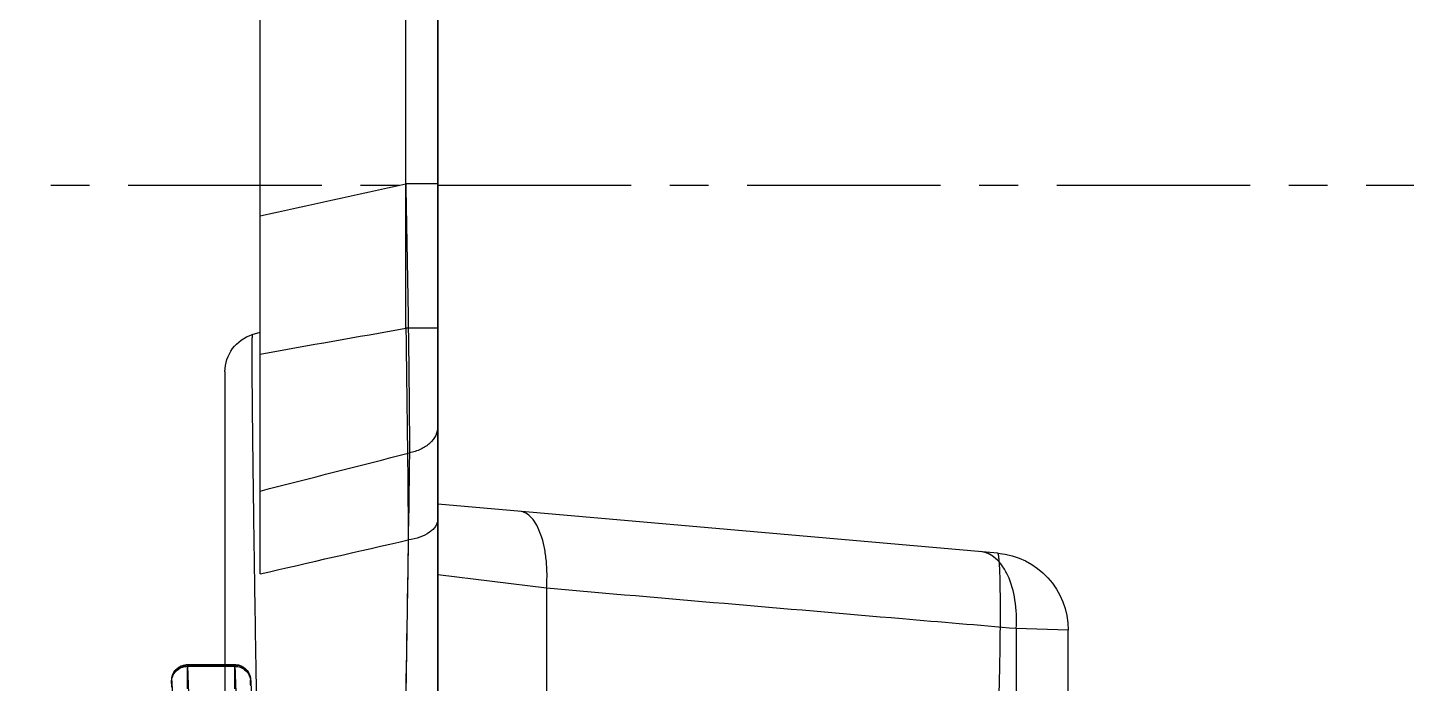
# Model space of a CAD drawing. Header units: millimetres. Extents: x 29875 to 31218, y -21313 to -20364.
# Drawn here: x 30156.1 to 30191.75, y -20630.1 to -20613.16 of the extents above; entities that cross this region are included whole.
import ezdxf

# ---------------------------------------------------------------- set-up
doc = ezdxf.new("R2010")
doc.units = ezdxf.units.MM
doc.header["$LTSCALE"] = 8
doc.linetypes.add('CENTER', pattern=[2, 1.25, -0.25, 0.25, -0.25])
for name, color, linetype in [('Cav-cor', 30, 'Continuous'), ('CL', 1, 'Continuous'), ('WT', 4, 'Continuous')]:
    doc.layers.add(name, color=color, linetype=linetype)

# ---------------------------------------------------------------- blocks, each defined once
blk = doc.blocks.new('20160903.150404')
at = {"layer": 'Cav-cor', "color": 241}
for p, q in [((0, 33.587), (0, 138.813)), ((4.59, 76.016), (4.59, 106.843)), ((0.826, 82.363), (0.826, 96.256)), ((0, 86.092), (0.826, 86.092)), ((0, 82.363), (0.826, 82.363)), ((4.795, 82.199), (4.59, 82.262)), ((5.5, 81.243), (5.5, 44.8)), ((-14.474, 76.555), (0, 77.821)), ((-2.813, 75.644), (0, 75.989)), ((-2.813, 75.644), (-2.813, 66.699)), ((-16.3, 74.562), (-14.955, 74.602)), ((-16.3, 47.091), (-16.3, 74.562)), ((-14.955, 74.602), (-14.955, 66.287)), ((5.242, 73.045), (5.246, 73.628)), ((6.471, 73.673), (5.246, 73.674)), ((5.246, 73.628), (5.246, 73.674)), ((6.471, 73.662), (5.246, 73.663)), ((6.471, 73.628), (5.246, 73.628)), ((6.467, 73.045), (6.471, 73.628)), ((6.471, 73.628), (6.471, 73.673)), ((4.835, 73.23), (4.831, 73.154)), ((4.836, 73.256), (4.835, 73.23)), ((4.839, 73.237), (4.839, 73.271)), ((6.879, 73.207), (6.879, 73.261)), ((6.879, 73.241), (6.879, 73.256)), ((6.879, 73.207), (6.879, 73.222))]:
    blk.add_line(p, q, dxfattribs=at)
for points in [[(5.246, 73.674), (5.223, 73.674), (5.151, 73.663), (5.083, 73.64), (5.022, 73.608), (4.97, 73.567), (4.926, 73.52), (4.892, 73.469), (4.867, 73.417), (4.851, 73.369), (4.843, 73.331), (4.84, 73.309), (4.839, 73.296), (4.838, 73.286), (4.837, 73.277), (4.836, 73.256)], [(6.879, 73.261), (6.879, 73.273), (6.878, 73.291), (6.874, 73.327), (6.864, 73.374), (6.847, 73.424), (6.822, 73.474), (6.788, 73.522), (6.745, 73.567), (6.695, 73.607), (6.637, 73.638), (6.573, 73.661), (6.505, 73.672), (6.471, 73.673)]]:
    blk.add_lwpolyline(points, dxfattribs=at)
for centre, radius, start, end in [((-249.68, -1063.8), 1176.862, 77.522438, 77.710037), ((488.189, 74.016), 487.434, 179.0188, 179.66159), ((-99.627, -495.718), 586.743, 79.768869, 80.142113), ((4.5, 81.243), 1, 0.0003, 72.8422), ((-489.232, -1847.621), 1988.085, 75.617707, 75.732485), ((2294.084, 111.35), 2293.579, 180.804604, 181.080442), ((-218.029, -885.237), 986.695, 76.960607, 77.188589), ((2737.191, 119.015), 2736.752, 180.881858, 181.065956), ((-14.3, 74.562), 2, 95.0004, 180), ((-13.885, 75.807), 0.811, 124.7108, 126.5208)]:
    blk.add_arc(centre, radius, start, end, dxfattribs=at)
for points, knots in [([(0.826, 86.092), (0.801, 84.84), (0.761, 82.524), (0.736, 80.208), (0.731, 79.143)], [0, 0, 0, 0, 0.54028, 1, 1, 1, 1]), ([(4.795, 82.199), (4.796, 82.199), (4.796, 82.196), (4.797, 82.193), (4.798, 82.186), (4.799, 82.174), (4.8, 82.152), (4.802, 82.119), (4.803, 82.076), (4.804, 82.024), (4.804, 81.963), (4.805, 81.863), (4.806, 81.716), (4.805, 81.511), (4.805, 81.271), (4.803, 80.996), (4.801, 80.687), (4.797, 80.208), (4.789, 79.531), (4.779, 78.63), (4.765, 77.619), (4.749, 76.507), (4.731, 75.308), (4.711, 74.033), (4.681, 72.219), (4.64, 69.857), (4.605, 67.942), (4.587, 66.968)], [0, 0, 0, 0, 0.000115, 0.000371, 0.000778, 0.001335, 0.002907, 0.005089, 0.007881, 0.011282, 0.015293, 0.019909, 0.030946, 0.044369, 0.060143, 0.078222, 0.09856, 0.121098, 0.17251, 0.231878, 0.298539, 0.37176, 0.450764, 0.534738, 0.622854, 0.808144, 1, 1, 1, 1]), ([(0, 79.819), (0, 79.742), (0.04, 79.58), (0.201, 79.376), (0.441, 79.222), (0.63, 79.162), (0.731, 79.143)], [0, 0, 0, 0, 0.214658, 0.449142, 0.712143, 1, 1, 1, 1]), ([(-2.813, 75.644), (-2.822, 75.77), (-2.83, 76.019), (-2.809, 76.382), (-2.758, 76.718), (-2.677, 77.016), (-2.571, 77.266), (-2.441, 77.46), (-2.288, 77.592), (-2.169, 77.631), (-2.113, 77.636)], [0, 0, 0, 0, 0.16765, 0.329679, 0.481014, 0.617969, 0.737829, 0.839518, 0.924945, 1, 1, 1, 1]), ([(0, 77.431), (0, 77.401), (0.01, 77.337), (0.053, 77.246), (0.122, 77.161), (0.252, 77.055), (0.468, 76.952), (0.66, 76.908), (0.763, 76.895)], [0, 0, 0, 0, 0.092015, 0.189699, 0.296835, 0.415596, 0.688574, 1, 1, 1, 1]), ([(-14.955, 74.602), (-14.97, 74.848), (-14.952, 75.32), (-14.803, 75.871), (-14.605, 76.222), (-14.435, 76.418), (-14.241, 76.548), (-14.096, 76.588), (-14.026, 76.594)], [0, 0, 0, 0, 0.311215, 0.588827, 0.709106, 0.815938, 0.911422, 1, 1, 1, 1]), ([(-14.474, 71.574), (-14.485, 71.897), (-14.505, 72.532), (-14.528, 73.453), (-14.54, 74.182), (-14.545, 74.72), (-14.546, 75.081), (-14.545, 75.408), (-14.542, 75.698), (-14.536, 75.949), (-14.528, 76.157), (-14.519, 76.322), (-14.509, 76.431), (-14.499, 76.495), (-14.492, 76.526), (-14.485, 76.545), (-14.478, 76.554), (-14.474, 76.555)], [0, 0, 0, 0, 0.194572, 0.381671, 0.554063, 0.632686, 0.705218, 0.770982, 0.829335, 0.879742, 0.921719, 0.954888, 0.978968, 0.987545, 0.993824, 0.997871, 1, 1, 1, 1]), ([(-14.347, 76.473), (-14.298, 76.507), (-14.196, 76.562), (-14.082, 76.589), (-14.026, 76.594)], [0, 0, 0, 0, 0.512824, 1, 1, 1, 1]), ([(-14.955, 74.602), (-13.974, 74.685), (-9.926, 75.031), (-5.879, 75.379), (-2.813, 75.644)], [0, 0, 0, 0, 0.242524, 1, 1, 1, 1]), ([(5.246, 73.663), (5.195, 73.663), (5.09, 73.643), (4.956, 73.557), (4.865, 73.427), (4.841, 73.323), (4.839, 73.271)], [0, 0, 0, 0, 0.250419, 0.500597, 0.750428, 1, 1, 1, 1]), ([(5.246, 73.628), (5.195, 73.628), (5.09, 73.608), (4.956, 73.522), (4.865, 73.392), (4.841, 73.288), (4.839, 73.237)], [0, 0, 0, 0, 0.250419, 0.500597, 0.750428, 1, 1, 1, 1]), ([(5.246, 73.674), (5.246, 73.674), (5.246, 73.673), (5.246, 73.671), (5.246, 73.666), (5.245, 73.658), (5.245, 73.643), (5.244, 73.62), (5.243, 73.59), (5.241, 73.554), (5.24, 73.512), (5.237, 73.444), (5.234, 73.343), (5.229, 73.204), (5.223, 73.044), (5.217, 72.862), (5.211, 72.661), (5.201, 72.36), (5.187, 71.949), (5.17, 71.425), (5.159, 71.063), (5.153, 70.877)], [0, 0, 0, 0, 0.000298, 0.001184, 0.002657, 0.004717, 0.010595, 0.018806, 0.029331, 0.04215, 0.057235, 0.07455, 0.115728, 0.165326, 0.222919, 0.288008, 0.36003, 0.438366, 0.611216, 0.800601, 1, 1, 1, 1]), ([(6.471, 73.673), (6.471, 73.673), (6.471, 73.671), (6.47, 73.668), (6.47, 73.662), (6.47, 73.654), (6.47, 73.643), (6.469, 73.625), (6.468, 73.595), (6.466, 73.554), (6.464, 73.503), (6.462, 73.443), (6.459, 73.346), (6.454, 73.204), (6.447, 73.011), (6.44, 72.788), (6.434, 72.63), (6.432, 72.547)], [0, 0, 0, 0, 0.001053, 0.004188, 0.009403, 0.016695, 0.026061, 0.037494, 0.066519, 0.103681, 0.148872, 0.201945, 0.262746, 0.406742, 0.579071, 0.77769, 1, 1, 1, 1]), ([(6.879, 73.256), (6.879, 73.309), (6.858, 73.416), (6.767, 73.551), (6.631, 73.641), (6.524, 73.662), (6.471, 73.662)], [0, 0, 0, 0, 0.249693, 0.499452, 0.749614, 1, 1, 1, 1]), ([(4.839, 73.271), (4.839, 73.31), (4.826, 73.063), (4.822, 72.954), (4.808, 72.62), (4.795, 72.269), (4.771, 71.661), (4.754, 71.188), (4.741, 70.857)], [0, 0, 0, 0, 0.047249, 0.132113, 0.253966, 0.408109, 0.588591, 1, 1, 1, 1]), ([(4.835, 73.12), (4.836, 73.146), (4.837, 73.185), (4.839, 73.224), (4.839, 73.237)], [0, 0, 0, 0, 0.670626, 1, 1, 1, 1]), ([(6.879, 73.241), (6.879, 73.243), (6.879, 73.246), (6.879, 73.249), (6.878, 73.251), (6.878, 73.247), (6.878, 73.244), (6.877, 73.237), (6.877, 73.229), (6.876, 73.212), (6.874, 73.185), (6.871, 73.126), (6.864, 72.97), (6.852, 72.678), (6.842, 72.423), (6.836, 72.274)], [0, 0, 0, 0, 0.005783, 0.009092, 0.009948, 0.011638, 0.015799, 0.022436, 0.031545, 0.043121, 0.073622, 0.113824, 0.222718, 0.548077, 1, 1, 1, 1]), ([(6.875, 73.09), (6.876, 73.116), (6.877, 73.155), (6.879, 73.194), (6.879, 73.207)], [0, 0, 0, 0, 0.670605, 1, 1, 1, 1])]:
    blk.add_open_spline(points, degree=3, knots=knots, dxfattribs=at)
for points in [[(6.631, 73.596), (6.581, 73.617), (6.525, 73.628), (6.471, 73.628)], [(6.765, 73.504), (6.727, 73.543), (6.681, 73.575), (6.631, 73.596)], [(6.852, 73.367), (6.833, 73.417), (6.803, 73.465), (6.765, 73.504)], [(6.879, 73.222), (6.879, 73.271), (6.87, 73.321), (6.852, 73.367)]]:
    blk.add_open_spline(points, degree=3, dxfattribs=at)

msp = doc.modelspace()

# ---------------------------------------------------------------- linework, layer by layer
at = {"layer": 'Cav-cor', "color": 241}
msp.add_line((30166.706, -20512.239), (30166.706, -20722.239), dxfattribs=at)
at = {"layer": 'CL', "color": 7, "linetype": 'CENTER', "ltscale": 0.5}
msp.add_line((30307.706, -20617.239), (29926.706, -20617.239), dxfattribs=at)

# ---------------------------------------------------------------- block references
at = {"layer": 'WT', "xscale": -1}
msp.add_blockref('20160903.150404', (30166.706, -20703.29), dxfattribs=at)

doc.saveas('drawing.dxf')
